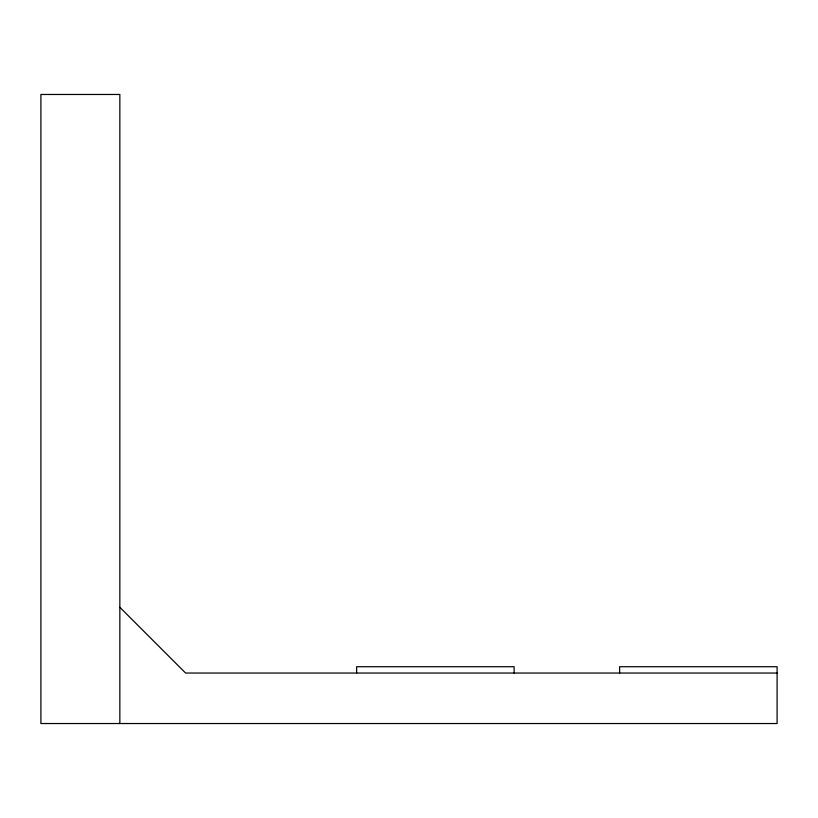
<?xml version="1.0" encoding="UTF-8"?>
<svg xmlns="http://www.w3.org/2000/svg" width="818" height="818" viewBox="0 0 818 818"><rect width="100%" height="100%" fill="white"/><g stroke="black" fill="none" stroke-linecap="round" stroke-linejoin="round"><path stroke-width="1.23" d="M119.847 723.531L119.847 94.469L40.9 94.469L40.9 723.531L777.1 723.531L777.1 666.721L619.625 666.721L619.625 673.04M777.1 673.04L185.594 673.04L119.847 607.293M356.638 673.04L356.638 666.721L514.113 666.721L514.113 673.04"/></g></svg>
